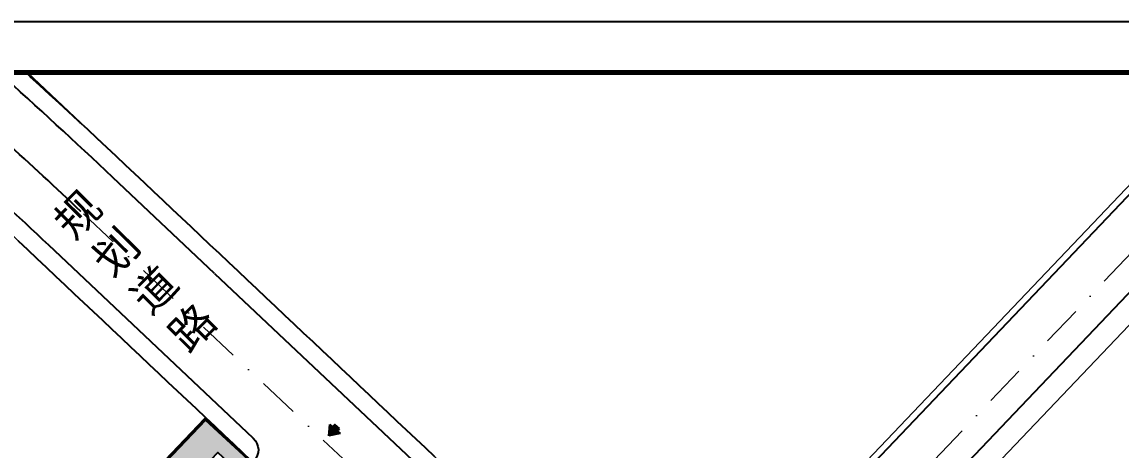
# Model space of a CAD drawing. Header units: millimetres. Extents: x 684647 to 685648, y 2545150 to 2545598.
# Drawn here: x 685316.7 to 685487.2, y 2545380.6 to 2545447.1 of the extents above; entities that cross this region are included whole.
import ezdxf

# ---------------------------------------------------------------- set-up
doc = ezdxf.new("R2010")
doc.units = ezdxf.units.MM
for name, pattern in [('DASHDOT', [25.4, 12.7, -6.35, 0, -6.35]), ('DASHED', [0.75, 0.5, -0.25]), ('DOTE', [2.42, 2, -0.2, 0.02, -0.2])]:
    doc.linetypes.add(name, pattern=pattern)
for name, color, linetype in [('1绿地填充', 116, 'Continuous'), ('A-DIM-SYMB', 3, 'Continuous'), ('AXIS', 6, 'Continuous'), ('PUB_TITLE', 4, 'Continuous'), ('SZ-ShiPoXian', 1, 'Continuous'), ('XRoad', 5, 'Continuous')]:
    doc.layers.add(name, color=color, linetype=linetype)
doc.layers.add('JT-道路红线', color=7, linetype='Continuous', lineweight=5)
doc.styles.get("Standard").update_dxf_attribs({"font": ''})
doc.styles.get('Standard').set_extended_font_data('SimSun')

# ---------------------------------------------------------------- blocks, each defined once
blk = doc.blocks.new('图框')
at = {"layer": 'PUB_TITLE', "color": 14}
blk.add_lwpolyline([(-2490, -114031), (123660, -114031), (123660, -24931), (-2490, -24931)], close=True, dxfattribs=at)
at = {"layer": 'PUB_TITLE', "color": 14, "const_width": 236}
blk.add_lwpolyline([(3409, -111671), (121299, -111671), (121299, -27291), (3409, -27291)], close=True, dxfattribs=at)
blk = doc.blocks.new('*U4')
at = {"linetype": 'ByBlock', "ltscale": 0.3}
h = blk.add_hatch(color=256, dxfattribs=at)
h.dxf.hatch_style = 1
h.paths.add_polyline_path([(0.81, 2.9), (0.81, 3.32), (-0.83, 3.32), (-0.83, 2.9)])
h = blk.add_hatch(color=256, dxfattribs=at)
h.dxf.hatch_style = 1
h.paths.add_polyline_path([(1.83, 2.41), (-1.83, 2.41), (0, 0)])
for p, q in [((1.83, 2.41), (-1.83, 2.41)), ((-1.83, 2.41), (0, 0)), ((0, 0), (1.83, 2.41))]:
    blk.add_line(p, q, dxfattribs=at)
blk.add_lwpolyline([(-0.83, 3.32), (0.81, 3.32), (0.81, 2.9), (-0.83, 2.9)], close=True, dxfattribs=at)
blk = doc.blocks.new('REGERGEGWWWW')
at = {"layer": 'AXIS', "linetype": 'DASHDOT', "lineweight": 20, "ltscale": 0.5}
for p, q in [((687825.73, 2545469.82), (687725.18, 2545364.05)), ((687817.88, 2545276.48), (687636.07, 2545448.24)), ((687817.88, 2545276.48), (687636.07, 2545448.24))]:
    blk.add_line(p, q, dxfattribs=at)
for radius, end in [(990, 49.11724), (990, 49.11724), (990, 49.11724), (1000, 48.45974), (1000, 48.45974), (1010, 47.82343)]:
    blk.add_arc((686949.34, 2544721.33), radius, 46.62797, end, dxfattribs=at)
at = {"layer": 'AXIS', "color": 3}
blk.add_arc((686949.34, 2544721.33), 1000, 46.62797, 48.45975, dxfattribs=at)
at = {"layer": 'JT-道路红线', "linetype": 'ByBlock', "ltscale": 50}
for p, q in [((687815.38, 2545469.82), (687736.96, 2545387.33)), ((687800.71, 2545278.94), (687629.2, 2545440.97))]:
    blk.add_line(p, q, dxfattribs=at)
blk.add_lwpolyline([(687871.81, 2545310.1), (687838.07, 2545295.86), (687805.75, 2545301.69), (687748.44, 2545355.84), (687747.86, 2545377.03), (687836.08, 2545469.82)], dxfattribs=at)
for radius, end in [(990, 49.11724), (1010, 47.82343)]:
    blk.add_arc((686949.34, 2544721.33), radius, 46.62797, end, dxfattribs=at)
at = {"layer": 'SZ-ShiPoXian', "color": 3}
for p, q in [((687629.69, 2545467.8), (687628.2, 2545469.16)), ((687631.19, 2545466.43), (687629.69, 2545467.8)), ((687632.68, 2545465.07), (687631.19, 2545466.43)), ((687634.16, 2545463.7), (687632.68, 2545465.07)), ((687635.64, 2545462.33), (687634.16, 2545463.7)), ((687637.13, 2545460.96), (687635.64, 2545462.33)), ((687638.6, 2545459.58), (687637.13, 2545460.96)), ((687640.08, 2545458.2), (687638.6, 2545459.58)), ((687641.55, 2545456.82), (687640.08, 2545458.2)), ((687643.02, 2545455.43), (687641.55, 2545456.82)), ((687644.47, 2545454.06), (687643.02, 2545455.43)), ((687645.93, 2545452.68), (687644.47, 2545454.06)), ((687647.38, 2545451.31), (687645.93, 2545452.68)), ((687648.83, 2545449.94), (687647.38, 2545451.31)), ((687650.29, 2545448.56), (687648.83, 2545449.94)), ((687651.74, 2545447.19), (687650.29, 2545448.56)), ((687653.2, 2545445.82), (687651.74, 2545447.19)), ((687654.65, 2545444.44), (687653.2, 2545445.82)), ((687656.1, 2545443.07), (687654.65, 2545444.44)), ((687627.84, 2545442.25), (687626.4, 2545443.61)), ((687657.56, 2545441.7), (687656.1, 2545443.07)), ((687629.28, 2545440.89), (687627.84, 2545442.25)), ((687659.01, 2545440.32), (687657.56, 2545441.7)), ((687630.74, 2545439.52), (687629.28, 2545440.89)), ((687632.19, 2545438.14), (687630.74, 2545439.52)), ((687660.47, 2545438.95), (687659.01, 2545440.32)), ((687633.65, 2545436.77), (687632.19, 2545438.14)), ((687661.92, 2545437.57), (687660.47, 2545438.95)), ((687663.37, 2545436.2), (687661.92, 2545437.57)), ((687635.1, 2545435.4), (687633.65, 2545436.77)), ((687664.83, 2545434.83), (687663.37, 2545436.2)), ((687664.83, 2545434.83), (687663.37, 2545436.2)), ((687664.83, 2545434.83), (687663.37, 2545436.2)), ((687636.55, 2545434.02), (687635.1, 2545435.4)), ((687666.28, 2545433.45), (687664.83, 2545434.83)), ((687666.28, 2545433.45), (687664.83, 2545434.83)), ((687666.28, 2545433.45), (687664.83, 2545434.83)), ((687638.01, 2545432.65), (687636.55, 2545434.02)), ((687639.46, 2545431.28), (687638.01, 2545432.65)), ((687667.73, 2545432.08), (687666.28, 2545433.45)), ((687667.73, 2545432.08), (687666.28, 2545433.45)), ((687667.73, 2545432.08), (687666.28, 2545433.45)), ((687640.92, 2545429.9), (687639.46, 2545431.28)), ((687669.19, 2545430.71), (687667.73, 2545432.08)), ((687669.19, 2545430.71), (687667.73, 2545432.08)), ((687669.19, 2545430.71), (687667.73, 2545432.08)), ((687670.64, 2545429.33), (687669.19, 2545430.71)), ((687670.64, 2545429.33), (687669.19, 2545430.71)), ((687670.64, 2545429.33), (687669.19, 2545430.71)), ((687642.37, 2545428.53), (687640.92, 2545429.9)), ((687672.1, 2545427.96), (687670.64, 2545429.33)), ((687672.1, 2545427.96), (687670.64, 2545429.33)), ((687672.1, 2545427.96), (687670.64, 2545429.33)), ((687643.82, 2545427.16), (687642.37, 2545428.53)), ((687673.55, 2545426.59), (687672.1, 2545427.96)), ((687673.55, 2545426.59), (687672.1, 2545427.96)), ((687673.55, 2545426.59), (687672.1, 2545427.96)), ((687645.28, 2545425.78), (687643.82, 2545427.16)), ((687646.73, 2545424.41), (687645.28, 2545425.78)), ((687675, 2545425.21), (687673.55, 2545426.59)), ((687675, 2545425.21), (687673.55, 2545426.59)), ((687675, 2545425.21), (687673.55, 2545426.59)), ((687648.18, 2545423.04), (687646.73, 2545424.41)), ((687676.46, 2545423.84), (687675, 2545425.21)), ((687676.46, 2545423.84), (687675, 2545425.21)), ((687676.46, 2545423.84), (687675, 2545425.21)), ((687649.64, 2545421.66), (687648.18, 2545423.04)), ((687677.91, 2545422.47), (687676.46, 2545423.84)), ((687677.91, 2545422.47), (687676.46, 2545423.84)), ((687677.91, 2545422.47), (687676.46, 2545423.84)), ((687679.36, 2545421.09), (687677.91, 2545422.47)), ((687679.36, 2545421.09), (687677.91, 2545422.47)), ((687679.36, 2545421.09), (687677.91, 2545422.47)), ((687651.09, 2545420.29), (687649.64, 2545421.66)), ((687680.82, 2545419.72), (687679.36, 2545421.09)), ((687680.82, 2545419.72), (687679.36, 2545421.09)), ((687680.82, 2545419.72), (687679.36, 2545421.09)), ((687652.55, 2545418.92), (687651.09, 2545420.29)), ((687654, 2545417.54), (687652.55, 2545418.92)), ((687682.27, 2545418.35), (687680.82, 2545419.72)), ((687682.27, 2545418.35), (687680.82, 2545419.72)), ((687682.27, 2545418.35), (687680.82, 2545419.72)), ((687655.45, 2545416.17), (687654, 2545417.54)), ((687683.73, 2545416.97), (687682.27, 2545418.35)), ((687683.73, 2545416.97), (687682.27, 2545418.35)), ((687683.73, 2545416.97), (687682.27, 2545418.35)), ((687656.91, 2545414.8), (687655.45, 2545416.17)), ((687685.18, 2545415.6), (687683.73, 2545416.97)), ((687685.18, 2545415.6), (687683.73, 2545416.97)), ((687685.18, 2545415.6), (687683.73, 2545416.97)), ((687686.63, 2545414.23), (687685.18, 2545415.6)), ((687686.63, 2545414.23), (687685.18, 2545415.6)), ((687686.63, 2545414.23), (687685.18, 2545415.6)), ((687658.36, 2545413.42), (687656.91, 2545414.8)), ((687688.09, 2545412.85), (687686.63, 2545414.23)), ((687688.09, 2545412.85), (687686.63, 2545414.23)), ((687659.81, 2545412.05), (687658.36, 2545413.42)), ((687661.27, 2545410.68), (687659.81, 2545412.05)), ((687689.54, 2545411.48), (687688.09, 2545412.85)), ((687689.54, 2545411.48), (687688.09, 2545412.85)), ((687691, 2545410.11), (687689.54, 2545411.48)), ((687691, 2545410.11), (687689.54, 2545411.48))]:
    blk.add_line(p, q, dxfattribs=at)
at = {"layer": 'XRoad'}
for p, q in [((687735.75, 2545384.61), (687816.76, 2545469.82)), ((687831.25, 2545469.82), (687743.45, 2545377.47)), ((687656.82, 2545438.61), (687641.05, 2545453.51)), ((687662.83, 2545412.99), (687631.09, 2545442.97)), ((687662.83, 2545412.99), (687631.09, 2545442.97)), ((687662.83, 2545412.99), (687631.09, 2545442.97)), ((687662.83, 2545412.99), (687631.09, 2545442.97))]:
    blk.add_line(p, q, dxfattribs=at)
blk.add_lwpolyline([(687656.82, 2545438.61), (687714.58, 2545384.04)], dxfattribs=at)
blk.add_lwpolyline([(687662.83, 2545412.99), (687662.83, 2545412.99, -0.413969), (687662.93, 2545409.45), (687662.67, 2545409.18)], format="xyb", dxfattribs=at)
for radius, end in [(992.75, 48.93424), (1007.25, 47.99637)]:
    blk.add_arc((686949.34, 2544721.33), radius, 46.62797, end, dxfattribs=at)

msp = doc.modelspace()

# ---------------------------------------------------------------- hatches: boundary and pattern name
at = {"layer": '1绿地填充', "linetype": 'Continuous'}
h = msp.add_hatch(dxfattribs=at)
h.set_pattern_fill('CROSS', color=256, scale=0.5, angle=-1.1651)
h.set_pattern_definition([(358.83492, (0, 0), (0.80972528417, 0.77744651853), [0.396875, -1.190625]), (88.83492, (0.1944, -0.2024), (-0.77744651853, 0.80972528417), [0.396875, -1.190625])])
edge = h.paths.add_edge_path()
edge.add_line((685339.7, 2545232.53), (685268.4, 2545299.77))
edge.add_line((685268.4, 2545299.77), (685312.66, 2545346.69))
edge.add_line((685312.66, 2545346.69), (685313.98, 2545345.44))
edge.add_line((685313.98, 2545345.44), (685347.06, 2545380.23))
edge.add_line((685347.06, 2545380.23), (685349.24, 2545378.17))
edge.add_arc((685350.62, 2545379.63), 2, 226.6757, 316.4498)
edge.add_line((685352.07, 2545378.25), (685352.5, 2545378.71))
edge.add_line((685352.5, 2545378.71), (685346.23, 2545384.44))
edge.add_line((685346.23, 2545384.44), (685345.14, 2545385.48))
edge.add_line((685345.14, 2545385.48), (685263.25, 2545299.33))
edge.add_line((685263.25, 2545299.33), (685266.81, 2545296.15))
edge.add_line((685266.81, 2545296.15), (685337.09, 2545229.76))
edge.add_line((685337.09, 2545229.76), (685337.3, 2545229.99))
edge.add_line((685337.3, 2545229.99), (685339.7, 2545232.53))

# ---------------------------------------------------------------- linework, layer by layer
at = {"color": 1, "linetype": 'DOTE', "ltscale": 3, "const_width": 0.4}
msp.add_lwpolyline([(685466.46, 2545271.06), (685345.14, 2545385.48), (685263.25, 2545299.33), (685266.81, 2545296.15), (685346.86, 2545220.53), (685349.98, 2545222), (685354.39, 2545224.11), (685356.67, 2545225.21), (685373.84, 2545233.74), (685397.75, 2545244.04)], close=True, dxfattribs=at)
msp.add_lwpolyline([(685346.86, 2545220.53), (685266.81, 2545296.15), (685263.24, 2545299.33), (685345.14, 2545385.48), (685352.5, 2545378.71), (685352.38, 2545378.58), (685345.15, 2545385.22), (685263.5, 2545299.34), (685266.93, 2545296.28), (685346.89, 2545220.74)])
at = {"layer": '1绿地填充', "linetype": 'Continuous'}
msp.add_lwpolyline([(685339.7, 2545232.53), (685268.4, 2545299.77), (685312.66, 2545346.69), (685313.98, 2545345.44), (685347.06, 2545380.23), (685347.06, 2545380.23), (685349.24, 2545378.17, 0.413059), (685352.07, 2545378.25), (685352.5, 2545378.71), (685346.23, 2545384.44), (685345.14, 2545385.48), (685263.25, 2545299.33), (685263.25, 2545299.33), (685266.81, 2545296.15), (685337.09, 2545229.76), (685337.3, 2545229.99), (685337.3, 2545229.99), (685337.3, 2545229.99)], format="xyb", close=True, dxfattribs=at)
at = {"layer": 'JT-道路红线', "ltscale": 50}
for points in [[(685401.83, 2545359.63), (685317.54, 2545439.26)], [(685437.61, 2545346.47), (685525.83, 2545439.26)]]:
    msp.add_lwpolyline(points, dxfattribs=at)
at = {"layer": 'JT-道路红线'}
msp.add_lwpolyline([(685561.56, 2545191.38, -0.000012), (685525.55, 2545185.04, -0.000109)], format="xyb", dxfattribs=at)

# ---------------------------------------------------------------- block references
at = {"xscale": 0.003333333, "yscale": 0.003333333, "zscale": 0.003333333}
msp.add_blockref('图框', (685235.89, 2545530.23), dxfattribs=at)
msp.add_blockref('REGERGEGWWWW', (-2310.25, -30.56))
at = {"layer": 'A-DIM-SYMB', "xscale": -0.5832000000000002, "yscale": 0.5832000000000002, "zscale": 0.5832, "rotation": 317.9667271602631}
msp.add_blockref('*U4', (685364.31, 2545382.82), dxfattribs=at)

# ---------------------------------------------------------------- texts
at = {"linetype": 'DASHED', "insert": (685321.13, 2545416.54, -9994.4), "char_height": 5, "width": 22.0358, "attachment_point": 1, "rotation": 45.4019}
msp.add_mtext('规\\P划\\P道\\P路', dxfattribs=at)

doc.saveas('drawing.dxf')
